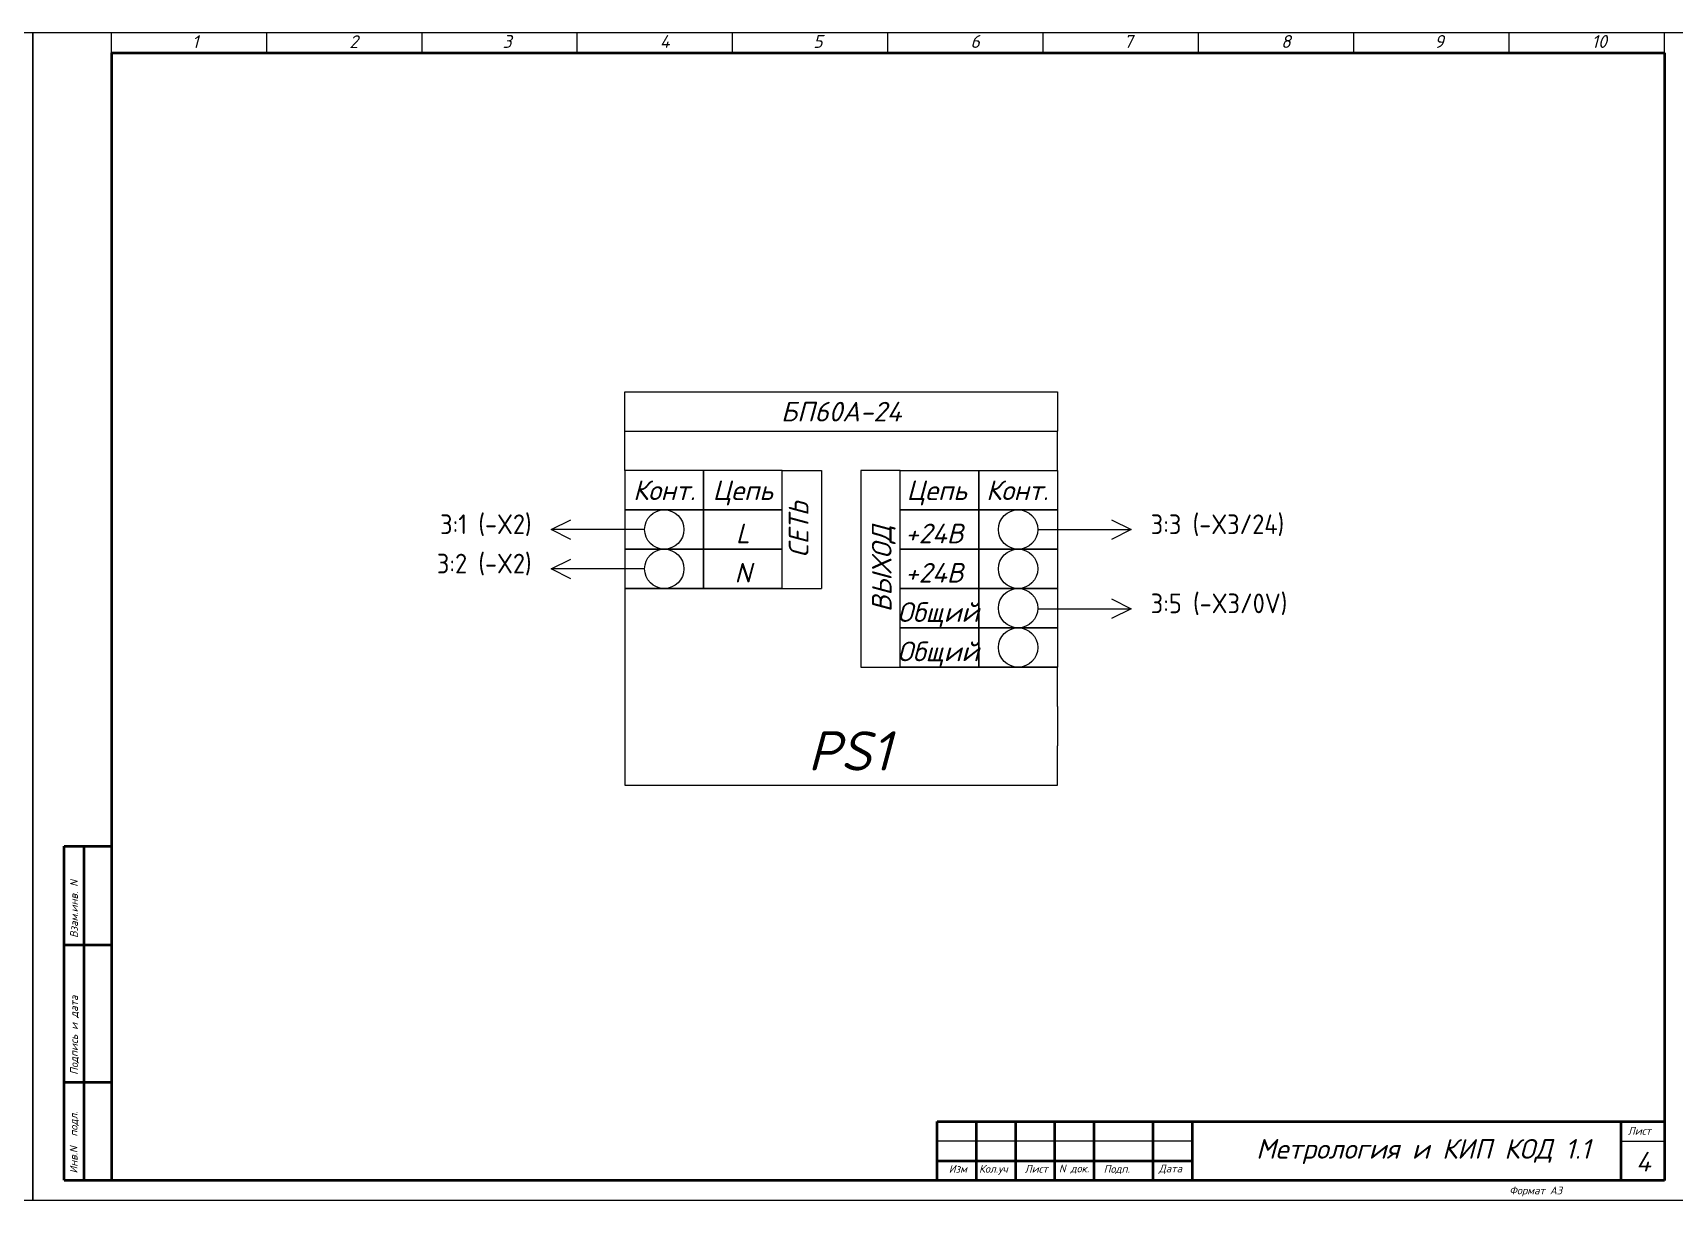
# Model space of a CAD drawing. Header units: millimetres. Extents: x 0 to 53000, y -591 to 24400.
# Drawn here: x 1304.4 to 1721.9, y 304.4 to 601.4 of the extents above; entities that cross this region are included whole.
import ezdxf
from ezdxf.enums import TextEntityAlignment as Align

# ---------------------------------------------------------------- set-up
doc = ezdxf.new("R2010")
doc.units = ezdxf.units.MM
doc.linetypes.add('Caddy_Solid', pattern=[0])
for name, color, linetype in [('DESC', 150, 'Continuous'), ('YEL_14_THHN', 7, 'Continuous'), ('Обозначения контактов', 7, 'Continuous')]:
    doc.layers.add(name, color=color, linetype=linetype)
doc.layers.add('Основная', color=7, linetype='Continuous', lineweight=30)
doc.layers.add('Сетка', color=9, linetype='Continuous', lineweight=20, transparency=0.3)
doc.styles.add('WD_IEC', font='ISOCP2.shx', dxfattribs={"width": 0.9, "height": 4})
doc.styles.add('текст', font='isocpeui.ttf')

# ---------------------------------------------------------------- blocks, each defined once
blk = doc.blocks.new('HA1X3')
blk.add_lwpolyline([(2.5, -1.25), (0, 0), (2.5, 1.25)])
at = {"style": 'WD_IEC'}
blk.add_attdef('DESC1', text='', height=2.5, dxfattribs=at).set_placement((-2.5, 0.675), align=Align.RIGHT)
at = {"style": 'WD_IEC', "flags": 1}
blk.add_attdef('X1TERM01', (0, 0), '', height=0.32, dxfattribs=at)
at = {"style": 'WD_IEC'}
blk.add_attdef('DESC2', text='', height=2.5, dxfattribs=at).set_placement((-2.5, -0.675), align=Align.TOP_RIGHT)
blk = doc.blocks.new('HA1X1')
blk.add_lwpolyline([(-2.5, 1.25), (0, 0), (-2.5, -1.25)])
at = {"style": 'WD_IEC'}
blk.add_attdef('DESC1', (2.5, 0.675), '', height=2.5, dxfattribs=at)
at = {"style": 'WD_IEC', "flags": 1}
blk.add_attdef('X4TERM01', (0, 0), '', height=0.32, dxfattribs=at)
at = {"style": 'WD_IEC'}
blk.add_attdef('DESC2', text='', height=2.5, dxfattribs=at).set_placement((2.5, -0.675), align=Align.TOP_LEFT)
blk = doc.blocks.new('VT0_02')
blk.add_circle((0, 0), 1.25)
at = {"style": 'WD_IEC', "flags": 1}
for tag, p in [('X2TERM01', (0, 1.25)), ('X4TERM01', (-1.25, 0)), ('X1TERM01', (1.25, 0)), ('X8TERM01', (0, -1.25))]:
    blk.add_attdef(tag, p, '', height=0.32, dxfattribs=at)

msp = doc.modelspace()

# ---------------------------------------------------------------- linework, layer by layer
at = {"linetype": 'Caddy_Solid', "lineweight": 25}
for p, q in [((1324.38593, 596.38009), (1324.38593, 601.38009)), ((1363.88593, 596.38009), (1363.88593, 601.38009)), ((1403.38593, 596.38009), (1403.38593, 601.38009)), ((1442.88593, 596.38009), (1442.88593, 601.38009)), ((1482.38593, 596.38009), (1482.38593, 601.38009)), ((1521.88593, 596.38009), (1521.88593, 601.38009)), ((1561.38593, 596.38009), (1561.38593, 601.38009)), ((1600.88593, 596.38009), (1600.88593, 601.38009)), ((1640.38593, 596.38009), (1640.38593, 601.38009)), ((1679.88593, 596.38009), (1679.88593, 601.38009)), ((1719.38593, 596.38009), (1719.38593, 601.38009))]:
    msp.add_line(p, q, dxfattribs=at)
at = {"ltscale": 100}
for p, q in [((1455, 500), (1455, 510)), ((1455, 510), (1565, 510)), ((1565, 510), (1565, 500)), ((1455, 490), (1455, 500)), ((1455, 500), (1565, 500)), ((1565, 490), (1565, 500)), ((1475, 490), (1455, 490)), ((1455, 490), (1455, 480)), ((1475, 480), (1475, 490)), ((1495, 490), (1475, 490)), ((1475, 490), (1475, 480)), ((1495, 480), (1495, 490)), ((1495, 490), (1505, 490)), ((1505, 490), (1505, 460)), ((1525, 490), (1515, 490)), ((1515, 490), (1515, 440)), ((1525, 490), (1545, 490)), ((1525, 480), (1525, 490)), ((1545, 490), (1565, 490)), ((1545, 480), (1545, 490)), ((1545, 490), (1545, 480)), ((1565, 490), (1565, 480)), ((1455, 480), (1475, 480)), ((1475, 480), (1455, 480)), ((1455, 480), (1455, 470)), ((1475, 470), (1475, 480)), ((1475, 480), (1495, 480)), ((1495, 480), (1475, 480)), ((1475, 480), (1475, 470)), ((1495, 470), (1495, 480)), ((1545, 480), (1525, 480)), ((1525, 480), (1545, 480)), ((1525, 470), (1525, 480)), ((1565, 480), (1545, 480)), ((1545, 480), (1565, 480)), ((1545, 470), (1545, 480)), ((1545, 480), (1545, 470)), ((1565, 480), (1565, 470)), ((1455, 470), (1475, 470)), ((1475, 470), (1455, 470)), ((1455, 470), (1455, 460)), ((1475, 460), (1475, 470)), ((1475, 470), (1495, 470)), ((1495, 470), (1475, 470)), ((1475, 470), (1475, 460)), ((1495, 460), (1495, 470)), ((1545, 470), (1525, 470)), ((1525, 470), (1545, 470)), ((1525, 460), (1525, 470)), ((1565, 470), (1545, 470)), ((1545, 470), (1565, 470)), ((1545, 460), (1545, 470)), ((1545, 470), (1545, 460)), ((1565, 470), (1565, 460)), ((1455, 460), (1475, 460)), ((1475, 460), (1455, 460)), ((1455, 460), (1455, 420)), ((1475, 460), (1495, 460)), ((1495, 460), (1475, 460)), ((1495, 460), (1505, 460)), ((1545, 460), (1525, 460)), ((1525, 460), (1545, 460)), ((1525, 450), (1525, 460)), ((1565, 460), (1545, 460)), ((1545, 460), (1565, 460)), ((1545, 450), (1545, 460)), ((1545, 460), (1545, 450)), ((1565, 460), (1565, 450)), ((1545, 450), (1525, 450)), ((1545, 450), (1525, 450)), ((1525, 450), (1545, 450)), ((1525, 440), (1525, 450)), ((1565, 450), (1545, 450)), ((1565, 450), (1545, 450)), ((1545, 450), (1565, 450)), ((1545, 440), (1545, 450)), ((1545, 450), (1545, 440)), ((1565, 450), (1565, 440)), ((1515, 440), (1525, 440)), ((1545, 440), (1525, 440)), ((1545, 440), (1525, 440)), ((1545, 440), (1525, 440)), ((1525, 440), (1545, 440)), ((1565, 440), (1545, 440)), ((1565, 440), (1545, 440)), ((1565, 440), (1545, 440)), ((1545, 440), (1565, 440)), ((1565, 430), (1565, 440)), ((1565, 430), (1565, 420)), ((1455, 420), (1455, 410)), ((1565, 410), (1565, 420)), ((1455, 410), (1565, 410))]:
    msp.add_line(p, q, dxfattribs=at)
at = {"layer": 'YEL_14_THHN'}
for p, q in [((1460, 475), (1436.25, 475)), ((1560, 475), (1583.75, 475)), ((1460, 465), (1436.25, 465)), ((1559.99821, 454.86615), (1583.74821, 454.86615))]:
    msp.add_line(p, q, dxfattribs=at)
at = {"layer": 'Обозначения контактов'}
for points in [[(884.38593, 304.38009), (1304.38593, 304.38009), (1304.38593, 601.38009), (884.38593, 601.38009)], [(1304.38593, 304.38009), (1724.38593, 304.38009), (1724.38593, 601.38009), (1304.38593, 601.38009)]]:
    msp.add_lwpolyline(points, close=True, dxfattribs=at)
at = {"layer": 'Основная', "linetype": 'Caddy_Solid', "lineweight": 50}
for p, q in [((1324.38593, 596.3189), (1719.38593, 596.3189)), ((1324.38593, 596.3189), (1324.38593, 309.38009)), ((1719.38593, 596.3189), (1719.38593, 309.38009)), ((1312.38593, 309.44009), (1312.38593, 394.44009)), ((1312.38593, 394.44009), (1324.38593, 394.44009)), ((1317.38593, 394.44009), (1317.38593, 309.44009)), ((1312.38593, 369.38009), (1324.38593, 369.38009)), ((1312.38593, 334.44009), (1324.38593, 334.44009)), ((1534.38593, 324.38009), (1719.38593, 324.38009)), ((1534.38593, 309.38009), (1534.38593, 324.38009)), ((1544.38593, 309.38009), (1544.38593, 324.38009)), ((1554.38593, 309.38009), (1554.38593, 324.38009)), ((1564.38593, 309.38009), (1564.38593, 324.38009)), ((1574.38593, 309.38009), (1574.38593, 324.38009)), ((1589.38593, 309.38009), (1589.38593, 324.38009)), ((1599.38593, 309.38009), (1599.38593, 324.38009)), ((1708.38593, 309.38009), (1708.38593, 324.38009)), ((1534.38593, 314.38009), (1599.38593, 314.38009)), ((1719.38593, 309.38009), (1312.38593, 309.38009))]:
    msp.add_line(p, q, dxfattribs=at)
at = {"layer": 'Основная', "linetype": 'Caddy_Solid', "lineweight": 25}
for p, q in [((1599.38593, 319.38009), (1534.38593, 319.38009)), ((1708.38593, 319.38009), (1719.38593, 319.38009))]:
    msp.add_line(p, q, dxfattribs=at)
at = {"layer": 'Сетка'}
msp.add_line((1545, 470), (1565, 470), dxfattribs=at)

# ---------------------------------------------------------------- block references
at = {"layer": 'Обозначения контактов'}
ref = msp.add_blockref('HA1X3', (1436.25, 475), dxfattribs=dict(at, xscale=2, yscale=2, zscale=2))
ref.add_attrib('DESC1', '3:1 (-X2)', dxfattribs={"layer": 'DESC', "height": 5, "style": 'WD_IEC'}).set_placement((1431.25, 476.35), align=Align.MIDDLE_RIGHT)
at = {"layer": 'Обозначения контактов', "xscale": 4, "yscale": 4, "zscale": 4, "rotation": 270}
for p in [(1465, 475), (1555, 475), (1465, 465), (1555, 465), (1555, 455), (1555, 445)]:
    msp.add_blockref('VT0_02', p, dxfattribs=at)
at = {"layer": 'Обозначения контактов'}
ref = msp.add_blockref('HA1X1', (1583.75, 475), dxfattribs=dict(at, xscale=2, yscale=2, zscale=2))
ref.add_attrib('DESC1', '3:3 (-X3/24)', dxfattribs={"layer": 'DESC', "height": 5, "style": 'WD_IEC'}).set_placement((1588.75, 476.35), align=Align.MIDDLE_LEFT)
ref = msp.add_blockref('HA1X3', (1436.25, 465), dxfattribs=dict(at, xscale=2, yscale=2, zscale=2))
ref.add_attrib('DESC1', '3:2 (-X2)', dxfattribs={"layer": 'DESC', "height": 5, "style": 'WD_IEC'}).set_placement((1431.25, 466.35), align=Align.MIDDLE_RIGHT)
ref = msp.add_blockref('HA1X1', (1583.74821, 454.86615), dxfattribs=dict(at, xscale=2, yscale=2, zscale=2))
ref.add_attrib('DESC1', '3:5 (-X3/0V)', dxfattribs={"layer": 'DESC', "height": 5, "style": 'WD_IEC'}).set_placement((1588.74821, 456.21615), align=Align.MIDDLE_LEFT)

# ---------------------------------------------------------------- texts
at = {"lineweight": 60, "style": 'текст'}
for s, height, p in [('1', 3.27499, (1344.88593, 597.4801)), ('2', 3.27499, (1384.88593, 597.4801)), ('3', 3.27499, (1423.88593, 597.54009)), ('4', 3.27499, (1463.88593, 597.54009)), ('5', 3.27499, (1502.88593, 597.54009)), ('6', 3.27499, (1542.88593, 597.54009)), ('7', 3.27499, (1581.88593, 597.54009)), ('8', 3.27499, (1621.88593, 597.54009)), ('9', 3.27499, (1660.88593, 597.54009)), ('10', 3.274994, (1700.88593, 597.54009))]:
    msp.add_text(s, height=height, dxfattribs=at).set_placement(p)
at = {"color": 0, "style": 'текст'}
for s, p in [('БП60А-24', (1510, 505)), ('Конт.', (1465, 485)), ('Цепь', (1485, 485)), ('Цепь', (1534.33013, 485)), ('Конт.', (1554.79904, 485)), ('L', (1485, 474)), ('+24В', (1533.66025, 474)), ('N', (1485, 464)), ('+24В', (1533.66025, 464)), ('Общий', (1534.67021, 454)), ('Общий', (1534.67021, 444))]:
    msp.add_text(s, height=5, dxfattribs=at).set_placement(p, align=Align.MIDDLE_CENTER)
for s, p in [('СЕТЬ', (1499.18182, 475)), ('ВЫХОД', (1520.31818, 465))]:
    msp.add_text(s, height=5, rotation=90, dxfattribs=at).set_placement(p, align=Align.MIDDLE_CENTER)
at = {"layer": 'Основная', "lineweight": 25, "style": 'текст'}
for s, height, p in [('Взам.инв. N', 1.9649963, (1315.84659, 371.10647)), ('Подпись и дата', 1.9650002, (1315.85371, 336.25925)), ('Инв.N  подл.', 1.9650002, (1315.75687, 311.17453))]:
    msp.add_text(s, height=height, rotation=90, dxfattribs=at).set_placement(p)
for s, p in [('Лист', (1710.08615, 321.01926)), ('Изм', (1537.3725, 311.35335)), ('Кол.уч', (1545.07045, 311.36838)), ('Лист', (1556.67249, 311.35335)), ('N док.', (1565.39081, 311.46325)), ('Подп.', (1576.77289, 311.36581)), ('Дата', (1590.7891, 311.45812)), ('Формат А3', (1679.95057, 305.87508))]:
    msp.add_text(s, height=1.965, dxfattribs=at).set_placement(p)
at = {"layer": 'Основная', "insert": (1501.51549, 423.67301), "char_height": 10, "width": 33.4965909, "attachment_point": 1, "style": 'текст'}
msp.add_mtext('PS1', dxfattribs=at)
at = {"layer": 'Основная', "char_height": 5, "attachment_point": 5, "style": 'текст'}
for s, width, heights, insert in [('\\pxt12;Метрология и КИП КОД 1.1', 114.461363, [14.52012], (1658.0591, 316.75457)), ('\\pxqc;4', 10.7241089, [10], (1714.02979, 314.18634))]:
    msp.add_mtext_dynamic_manual_height_columns(s, width=width, gutter_width=200, heights=heights, dxfattribs=dict(at, insert=insert))

doc.saveas('drawing.dxf')
